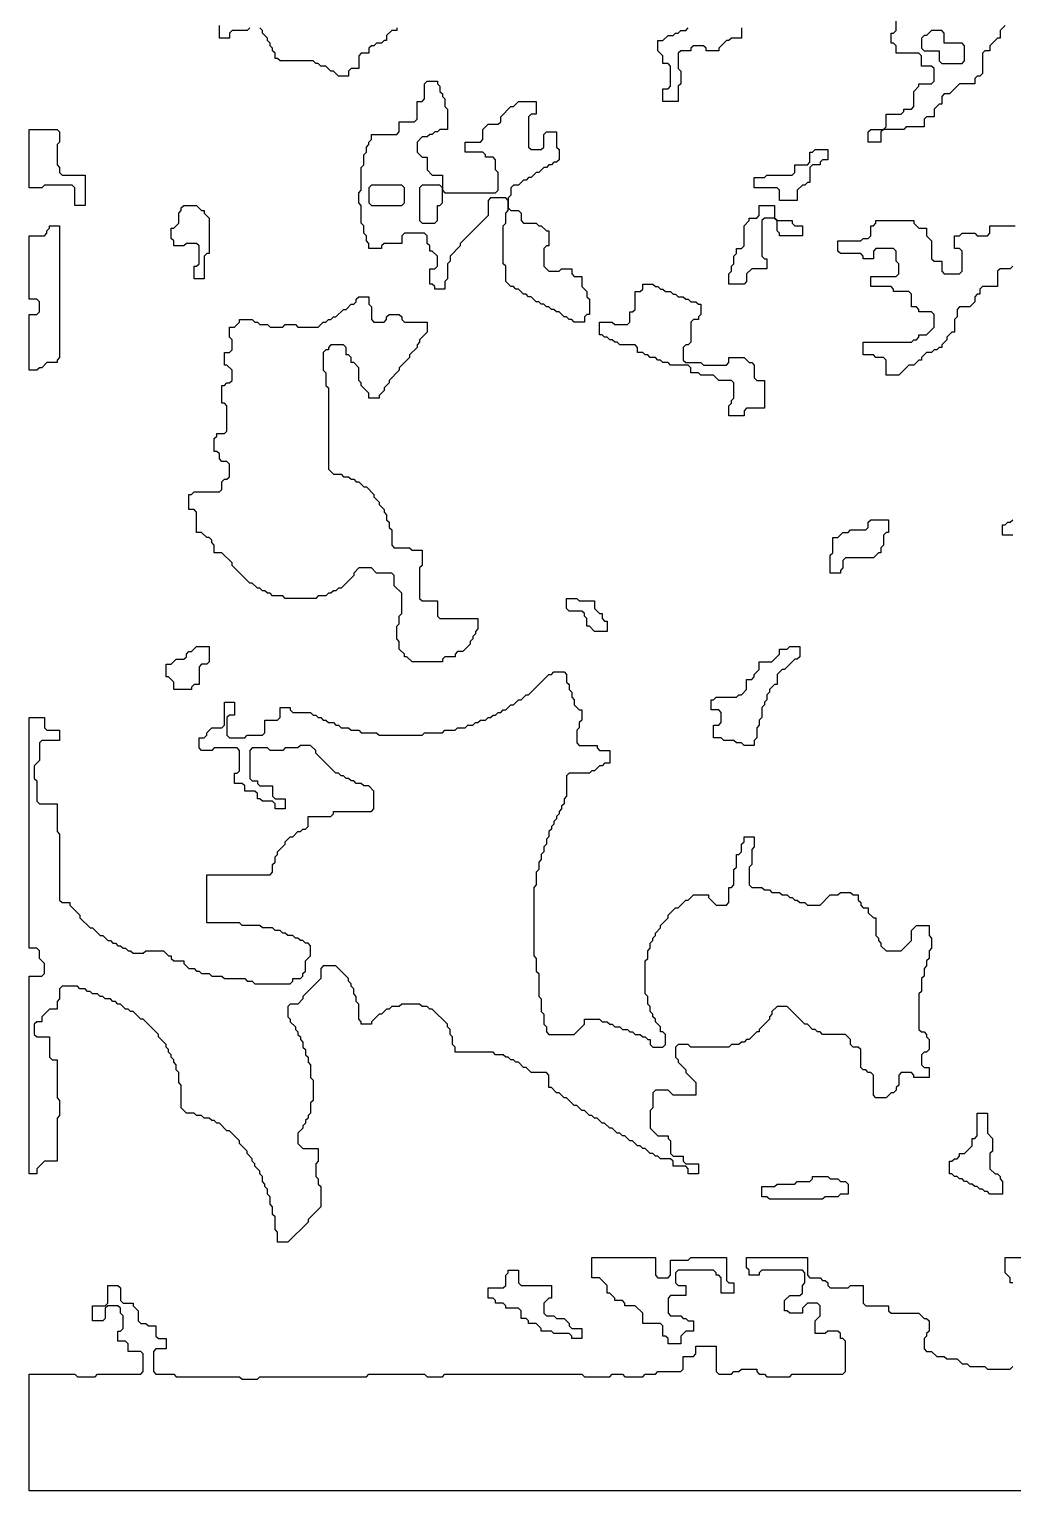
# Model space of a CAD drawing. Header units: metres. Extents: x 0 to 1000, y 0 to 1000.
# Drawn here: x 0 to 379, y 0 to 564 of the extents above; entities that cross this region are included whole.
import ezdxf

# ---------------------------------------------------------------- set-up
doc = ezdxf.new("R2010")
doc.units = ezdxf.units.M

msp = doc.modelspace()

# ---------------------------------------------------------------- linework, layer by layer
for points in [[(85.04, 564.03), (84.07, 563.05), (78.2, 563.05), (77.22, 562.07), (77.22, 560.12), (73.31, 560.12), (73.31, 565)], [(141.74, 564.03), (141.74, 563.05), (139.78, 563.05), (137.83, 561.09), (137.83, 559.14), (136.85, 559.14), (135.87, 558.16), (133.92, 558.16), (132.94, 557.18), (131.96, 557.18), (130.99, 556.21), (130.99, 554.25), (128.05, 554.25), (127.08, 553.27), (127.08, 548.39), (124.14, 548.39), (123.17, 547.41), (123.17, 545.45), (119.26, 545.45), (117.3, 547.41), (116.32, 547.41), (114.37, 549.36), (112.41, 549.36), (111.44, 550.34), (110.46, 550.34), (109.48, 551.32), (96.77, 551.32), (95.8, 552.3), (94.82, 552.3), (94.82, 554.25), (93.84, 555.23), (93.84, 556.21), (92.86, 557.18), (92.86, 558.16), (91.89, 559.14), (91.89, 560.12), (89.93, 562.07), (89.93, 563.05), (88.95, 564.03)], [(274.68, 564.03), (274.68, 560.12), (270.77, 560.12), (269.79, 559.14), (268.82, 559.14), (265.88, 556.21), (265.88, 555.23), (261, 555.23), (261, 556.21), (260.02, 557.18), (256.11, 557.18), (255.13, 556.21), (255.13, 555.23), (251.22, 555.23), (250.24, 554.25), (250.24, 548.39), (251.22, 547.41), (251.22, 542.52), (250.24, 541.54), (250.24, 535.68), (244.38, 535.68), (244.38, 540.57), (246.33, 540.57), (247.31, 541.54), (247.31, 549.36), (246.33, 550.34), (244.38, 550.34), (244.38, 553.27), (242.42, 555.23), (242.42, 559.14), (244.38, 559.14), (246.33, 561.09), (248.29, 561.09), (249.27, 562.07), (250.24, 562.07), (251.22, 563.05), (253.18, 563.05), (254.15, 564.03)], [(376.34, 565), (374.39, 563.05), (374.39, 560.12), (373.41, 560.12), (370.48, 557.18), (370.48, 555.23), (368.52, 555.23), (367.55, 554.25), (367.55, 546.43), (366.57, 545.45), (365.59, 545.45), (364.61, 544.48), (364.61, 542.52), (358.75, 542.52), (354.84, 538.61), (352.88, 538.61), (351.91, 537.63), (351.91, 534.7), (350.93, 534.7), (348.97, 532.75), (348.97, 529.81), (346.04, 529.81), (345.06, 528.84), (345.06, 525.9), (338.22, 525.9), (337.24, 524.93), (329.42, 524.93), (328.45, 523.95), (328.45, 520.04), (323.56, 520.04), (323.56, 523.95), (324.54, 524.93), (329.42, 524.93), (330.4, 525.9), (330.4, 530.79), (336.27, 530.79), (337.24, 531.77), (337.24, 532.75), (340.18, 532.75), (341.15, 533.72), (341.15, 539.59), (343.11, 541.54), (343.11, 542.52), (348, 542.52), (348.97, 543.5), (348.97, 548.39), (348, 549.36), (344.09, 549.36), (344.09, 553.27), (343.11, 554.25), (334.31, 554.25), (334.31, 557.18), (333.33, 558.16), (332.36, 558.16), (332.36, 562.07), (333.33, 562.07), (334.31, 563.05), (334.31, 568.91)], [(379.28, 472.14), (378.3, 471.16), (374.39, 471.16), (373.41, 470.19), (373.41, 464.32), (367.55, 464.32), (366.57, 463.34), (366.57, 461.39), (365.59, 461.39), (364.61, 460.41), (364.61, 458.46), (362.66, 456.5), (358.75, 456.5), (357.77, 455.52), (357.77, 452.59), (356.79, 451.61), (356.79, 446.73), (355.82, 446.73), (353.86, 444.77), (353.86, 443.79), (351.91, 441.84), (351.91, 440.86), (350.93, 440.86), (349.95, 439.88), (348.97, 439.88), (348, 438.91), (346.04, 438.91), (344.09, 436.95), (344.09, 435.97), (343.11, 435.97), (341.15, 434.02), (339.2, 434.02), (335.29, 430.11), (330.4, 430.11), (330.4, 435.97), (329.42, 436.95), (326.49, 436.95), (325.51, 437.93), (321.6, 437.93), (321.6, 442.82), (340.18, 442.82), (341.15, 443.79), (342.13, 443.79), (343.11, 444.77), (343.11, 445.75), (346.04, 445.75), (348.97, 448.68), (348.97, 453.57), (348, 454.55), (343.11, 454.55), (343.11, 455.52), (342.13, 456.5), (340.18, 456.5), (340.18, 461.39), (339.2, 462.37), (333.33, 462.37), (333.33, 463.34), (332.36, 464.32), (324.54, 464.32), (324.54, 468.23), (334.31, 468.23), (335.29, 469.21), (335.29, 473.12), (334.31, 474.1), (334.31, 478.01), (333.33, 478.98), (326.49, 478.98), (325.51, 478.01), (325.51, 475.07), (321.6, 475.07), (321.6, 476.05), (320.63, 477.03), (312.81, 477.03), (311.83, 478.01), (311.83, 481.92), (320.63, 481.92), (321.6, 482.89), (323.56, 482.89), (324.54, 483.87), (324.54, 487.78), (325.51, 487.78), (326.49, 488.76), (326.49, 489.74), (341.15, 489.74), (341.15, 488.76), (343.11, 486.8), (346.04, 486.8), (346.04, 483.87), (348, 481.92), (348, 475.07), (348.97, 474.1), (351.91, 474.1), (351.91, 470.19), (352.88, 469.21), (358.75, 469.21), (359.73, 470.19), (359.73, 478.01), (358.75, 478.98), (356.79, 478.98), (356.79, 483.87), (358.75, 483.87), (359.73, 484.85), (364.61, 484.85), (365.59, 483.87), (369.5, 483.87), (370.48, 484.85), (370.48, 487.78), (380.25, 487.78)], [(379.28, 368.52), (375.37, 368.52), (375.37, 372.43), (376.34, 372.43), (377.32, 373.41), (378.3, 373.41), (379.28, 374.39)], [(1000, 0), (0, 0), (0, 44.97), (17.6, 44.97), (18.57, 43.99), (25.42, 43.99), (26.39, 44.97), (43.01, 44.97), (43.99, 45.94), (43.99, 52.79), (43.01, 53.76), (38.12, 53.76), (38.12, 56.7), (37.15, 57.67), (34.21, 57.67), (34.21, 61.58), (35.19, 61.58), (36.17, 62.56), (36.17, 67.45), (35.19, 68.43), (35.19, 70.38), (34.21, 71.36), (30.3, 71.36), (29.33, 70.38), (29.33, 66.47), (28.35, 65.49), (24.44, 65.49), (24.44, 71.36), (29.33, 71.36), (30.3, 72.34), (30.3, 79.18), (34.21, 79.18), (35.19, 78.2), (35.19, 73.31), (36.17, 72.34), (40.08, 72.34), (40.08, 71.36), (42.03, 69.4), (42.03, 65.49), (43.01, 64.52), (44.97, 64.52), (45.94, 63.54), (48.88, 63.54), (48.88, 59.63), (49.85, 58.65), (52.79, 58.65), (52.79, 54.74), (48.88, 54.74), (47.9, 53.76), (47.9, 45.94), (48.88, 44.97), (55.72, 44.97), (56.7, 43.99), (81.13, 43.99), (82.11, 43.01), (87.98, 43.01), (88.95, 43.99), (130.01, 43.99), (130.99, 44.97), (152.49, 44.97), (153.47, 43.99), (159.34, 43.99), (160.31, 44.97), (213.1, 44.97), (214.08, 43.99), (223.85, 43.99), (224.83, 44.97), (228.74, 44.97), (229.72, 43.99), (236.56, 43.99), (237.54, 44.97), (241.45, 44.97), (242.42, 45.94), (251.22, 45.94), (252.2, 46.92), (252.2, 51.81), (256.11, 51.81), (257.09, 52.79), (257.09, 55.72), (264.91, 55.72), (264.91, 45.94), (265.88, 44.97), (270.77, 44.97), (271.75, 45.94), (273.7, 45.94), (274.68, 46.92), (280.55, 46.92), (280.55, 45.94), (281.52, 44.97), (283.48, 44.97), (284.46, 43.99), (293.26, 43.99), (294.23, 44.97), (313.78, 44.97), (314.76, 45.94), (314.76, 57.67), (313.78, 58.65), (312.81, 58.65), (312.81, 60.61), (311.83, 61.58), (307.92, 61.58), (306.94, 60.61), (303.03, 60.61), (303.03, 65.49), (304.99, 67.45), (304.99, 71.36), (304.01, 72.34), (300.1, 72.34), (298.14, 70.38), (298.14, 68.43), (293.26, 68.43), (292.28, 69.4), (291.3, 69.4), (291.3, 73.31), (293.26, 75.27), (297.17, 75.27), (298.14, 76.25), (298.14, 79.18), (299.12, 80.16), (299.12, 84.07), (298.14, 85.04), (282.5, 85.04), (281.52, 84.07), (281.52, 83.09), (277.61, 83.09), (277.61, 85.04), (276.64, 86.02), (276.64, 89.93), (300.1, 89.93), (300.1, 83.09), (301.08, 82.11), (304.99, 82.11), (305.96, 81.13), (306.94, 81.13), (307.92, 80.16), (307.92, 79.18), (308.9, 78.2), (315.74, 78.2), (316.72, 79.18), (321.6, 79.18), (321.6, 72.34), (322.58, 71.36), (331.38, 71.36), (331.38, 69.4), (332.36, 68.43), (343.11, 68.43), (345.06, 66.47), (346.04, 66.47), (347.02, 65.49), (347.02, 61.58), (346.04, 60.61), (346.04, 59.63), (345.06, 58.65), (345.06, 54.74), (346.04, 53.76), (348, 53.76), (349.95, 51.81), (352.88, 51.81), (353.86, 50.83), (357.77, 50.83), (359.73, 48.88), (361.68, 48.88), (362.66, 47.9), (368.52, 47.9), (369.5, 46.92), (378.3, 46.92), (379.28, 47.9)], [(379.28, 80.16), (378.3, 80.16), (378.3, 82.11), (376.34, 84.07), (376.34, 89.93), (399.8, 89.93)]]:
    msp.add_lwpolyline(points)
for points in [[(350.93, 551.32), (351.91, 550.34), (359.73, 550.34), (360.7, 551.32), (360.7, 557.18), (359.73, 558.16), (352.88, 558.16), (352.88, 562.07), (351.91, 563.05), (348, 563.05), (346.04, 561.09), (345.06, 561.09), (344.09, 560.12), (344.09, 556.21), (345.06, 555.23), (350.93, 555.23)], [(210.17, 450.64), (209.19, 451.61), (208.21, 451.61), (207.23, 452.59), (206.26, 452.59), (204.3, 454.55), (203.32, 454.55), (202.35, 455.52), (201.37, 455.52), (200.39, 456.5), (199.41, 456.5), (198.44, 457.48), (197.46, 457.48), (196.48, 458.46), (195.5, 458.46), (193.55, 460.41), (192.57, 460.41), (191.59, 461.39), (190.62, 461.39), (188.66, 463.34), (187.68, 463.34), (186.71, 464.32), (185.73, 464.32), (183.77, 466.28), (183.77, 472.14), (182.8, 473.12), (182.8, 487.78), (183.77, 488.76), (183.77, 492.67), (184.75, 493.65), (184.75, 497.56), (183.77, 498.53), (177.91, 498.53), (176.93, 497.56), (176.93, 491.69), (166.18, 480.94), (166.18, 479.96), (162.27, 476.05), (162.27, 474.1), (161.29, 473.12), (161.29, 467.25), (160.31, 466.28), (160.31, 463.34), (156.4, 463.34), (156.4, 464.32), (155.43, 465.3), (154.45, 465.3), (154.45, 471.16), (156.4, 471.16), (157.38, 472.14), (157.38, 476.05), (155.43, 478.01), (154.45, 478.01), (154.45, 479.96), (153.47, 480.94), (153.47, 483.87), (152.49, 484.85), (144.67, 484.85), (143.7, 483.87), (143.7, 480.94), (136.85, 480.94), (135.87, 479.96), (135.87, 478.98), (130.99, 478.98), (130.99, 480.94), (130.01, 481.92), (130.01, 483.87), (129.03, 484.85), (129.03, 487.78), (128.05, 488.76), (128.05, 495.6), (127.08, 496.58), (127.08, 500.49), (128.05, 501.47), (128.05, 510.26), (129.03, 511.24), (129.03, 515.15), (130.01, 516.13), (130.01, 518.08), (130.99, 519.06), (130.99, 520.04), (131.96, 521.02), (131.96, 522.97), (141.74, 522.97), (142.72, 523.95), (142.72, 527.86), (148.58, 527.86), (149.56, 528.84), (149.56, 535.68), (151.52, 535.68), (152.49, 536.66), (152.49, 542.52), (153.47, 543.5), (157.38, 543.5), (157.38, 542.52), (158.36, 541.54), (158.36, 539.59), (159.34, 538.61), (159.34, 537.63), (160.31, 536.66), (160.31, 533.72), (161.29, 532.75), (161.29, 524.93), (158.36, 524.93), (157.38, 523.95), (156.4, 523.95), (155.43, 522.97), (154.45, 522.97), (153.47, 521.99), (151.52, 521.99), (149.56, 520.04), (149.56, 516.13), (151.52, 514.17), (153.47, 514.17), (153.47, 509.29), (155.43, 507.33), (159.34, 507.33), (159.34, 501.47), (160.31, 500.49), (179.86, 500.49), (180.84, 501.47), (180.84, 508.31), (179.86, 509.29), (179.86, 513.2), (178.89, 514.17), (175.95, 514.17), (175.95, 515.15), (174.98, 516.13), (168.13, 516.13), (168.13, 520.04), (174, 520.04), (174.98, 521.02), (174.98, 524.93), (176.93, 526.88), (180.84, 526.88), (181.82, 527.86), (181.82, 529.81), (185.73, 533.72), (186.71, 533.72), (188.66, 535.68), (195.5, 535.68), (195.5, 530.79), (193.55, 530.79), (192.57, 529.81), (192.57, 518.08), (193.55, 517.11), (197.46, 517.11), (198.44, 518.08), (198.44, 522.97), (199.41, 523.95), (203.32, 523.95), (203.32, 518.08), (204.3, 517.11), (204.3, 513.2), (203.32, 512.22), (202.35, 512.22), (201.37, 511.24), (200.39, 511.24), (199.41, 510.26), (198.44, 510.26), (196.48, 508.31), (195.5, 508.31), (193.55, 506.35), (192.57, 506.35), (191.59, 505.38), (190.62, 505.38), (188.66, 503.42), (186.71, 503.42), (185.73, 502.44), (185.73, 499.51), (184.75, 498.53), (184.75, 494.62), (185.73, 493.65), (188.66, 493.65), (189.64, 492.67), (189.64, 489.74), (190.62, 488.76), (195.5, 488.76), (196.48, 487.78), (197.46, 487.78), (199.41, 485.83), (200.39, 485.83), (200.39, 479.96), (199.41, 479.96), (198.44, 478.98), (198.44, 472.14), (200.39, 470.19), (204.3, 470.19), (205.28, 471.16), (209.19, 471.16), (209.19, 469.21), (210.17, 468.23), (213.1, 468.23), (213.1, 464.32), (215.05, 462.37), (215.05, 460.41), (216.03, 459.43), (216.03, 453.57), (215.05, 453.57), (214.08, 452.59), (214.08, 450.64)], [(17.6, 495.6), (17.6, 502.44), (16.62, 503.42), (5.87, 503.42), (4.89, 502.44), (0, 502.44), (0, 524.93), (10.75, 524.93), (11.73, 523.95), (11.73, 520.04), (10.75, 519.06), (10.75, 511.24), (11.73, 510.26), (11.73, 508.31), (12.71, 507.33), (21.51, 507.33), (21.51, 495.6)], [(289.35, 497.56), (289.35, 501.47), (288.37, 502.44), (279.57, 502.44), (279.57, 506.35), (283.48, 506.35), (284.46, 507.33), (294.23, 507.33), (295.21, 508.31), (295.21, 511.24), (300.1, 511.24), (301.08, 512.22), (301.08, 516.13), (302.05, 516.13), (303.03, 517.11), (307.92, 517.11), (307.92, 513.2), (305.96, 513.2), (304.99, 512.22), (304.99, 511.24), (302.05, 511.24), (301.08, 510.26), (301.08, 504.4), (300.1, 504.4), (299.12, 503.42), (298.14, 503.42), (296.19, 501.47), (296.19, 497.56)], [(130.99, 496.58), (131.96, 495.6), (143.7, 495.6), (144.67, 496.58), (144.67, 502.44), (143.7, 503.42), (131.96, 503.42), (130.99, 502.44)], [(150.54, 489.74), (151.52, 488.76), (156.4, 488.76), (157.38, 489.74), (157.38, 495.6), (158.36, 495.6), (159.34, 496.58), (159.34, 502.44), (158.36, 503.42), (151.52, 503.42), (150.54, 502.44)], [(63.54, 467.25), (63.54, 472.14), (64.52, 472.14), (65.49, 473.12), (65.49, 479.96), (64.52, 480.94), (60.61, 480.94), (59.63, 479.96), (55.72, 479.96), (55.72, 481.92), (54.74, 482.89), (54.74, 486.8), (55.72, 486.8), (57.67, 488.76), (57.67, 492.67), (58.65, 493.65), (58.65, 494.62), (59.63, 495.6), (64.52, 495.6), (66.47, 493.65), (67.45, 493.65), (67.45, 492.67), (69.4, 490.71), (69.4, 477.03), (68.43, 477.03), (67.45, 476.05), (67.45, 467.25)], [(269.79, 465.3), (269.79, 469.21), (270.77, 470.19), (270.77, 472.14), (271.75, 473.12), (271.75, 476.05), (272.73, 477.03), (272.73, 478.98), (274.68, 478.98), (275.66, 479.96), (275.66, 487.78), (277.61, 489.74), (277.61, 490.71), (280.55, 490.71), (281.52, 491.69), (281.52, 495.6), (287.39, 495.6), (287.39, 490.71), (288.37, 489.74), (294.23, 489.74), (294.23, 488.76), (295.21, 487.78), (298.14, 487.78), (298.14, 483.87), (289.35, 483.87), (289.35, 484.85), (288.37, 485.83), (288.37, 489.74), (287.39, 490.71), (283.48, 490.71), (282.5, 489.74), (282.5, 476.05), (283.48, 475.07), (284.46, 475.07), (284.46, 471.16), (278.59, 471.16), (276.64, 469.21), (276.64, 466.28), (275.66, 465.3)], [(0, 432.06), (0, 453.57), (2.93, 453.57), (3.91, 454.55), (3.91, 458.46), (2.93, 459.43), (0, 459.43), (0, 483.87), (5.87, 483.87), (6.84, 484.85), (6.84, 485.83), (7.82, 486.8), (7.82, 487.78), (11.73, 487.78), (11.73, 436.95), (10.75, 435.97), (10.75, 435), (6.84, 435), (4.89, 433.04), (3.91, 433.04), (2.93, 432.06)], [(269.79, 414.47), (269.79, 418.38), (270.77, 419.35), (270.77, 420.33), (271.75, 421.31), (271.75, 427.17), (270.77, 428.15), (265.88, 428.15), (263.93, 430.11), (259.04, 430.11), (258.06, 431.09), (255.13, 431.09), (255.13, 433.04), (254.15, 434.02), (247.31, 434.02), (246.33, 435), (244.38, 435), (243.4, 435.97), (242.42, 435.97), (241.45, 436.95), (239.49, 436.95), (238.51, 437.93), (237.54, 437.93), (236.56, 438.91), (234.6, 438.91), (234.6, 440.86), (233.63, 441.84), (227.76, 441.84), (226.78, 442.82), (225.81, 442.82), (224.83, 443.79), (223.85, 443.79), (222.87, 444.77), (221.9, 444.77), (220.92, 445.75), (219.94, 445.75), (219.94, 450.64), (224.83, 450.64), (225.81, 449.66), (230.69, 449.66), (231.67, 450.64), (231.67, 454.55), (232.65, 454.55), (233.63, 455.52), (233.63, 462.37), (235.58, 462.37), (236.56, 463.34), (236.56, 465.3), (240.47, 465.3), (241.45, 464.32), (242.42, 464.32), (243.4, 463.34), (244.38, 463.34), (245.36, 462.37), (247.31, 462.37), (248.29, 461.39), (249.27, 461.39), (250.24, 460.41), (252.2, 460.41), (253.18, 459.43), (254.15, 459.43), (255.13, 458.46), (257.09, 458.46), (258.06, 457.48), (259.04, 457.48), (259.04, 453.57), (258.06, 452.59), (258.06, 451.61), (256.11, 451.61), (255.13, 450.64), (255.13, 442.82), (254.15, 441.84), (253.18, 441.84), (252.2, 440.86), (252.2, 435.97), (253.18, 435), (259.04, 435), (260.02, 434.02), (268.82, 434.02), (269.79, 435), (269.79, 436.95), (275.66, 436.95), (277.61, 435), (278.59, 435), (279.57, 434.02), (279.57, 429.13), (280.55, 428.15), (283.48, 428.15), (283.48, 417.4), (276.64, 417.4), (275.66, 416.42), (275.66, 414.47)], [(147.61, 319.65), (145.65, 321.6), (144.67, 321.6), (144.67, 322.58), (142.72, 324.54), (142.72, 327.47), (141.74, 328.45), (141.74, 333.33), (142.72, 334.31), (142.72, 337.24), (143.7, 338.22), (143.7, 346.04), (140.76, 348.97), (140.76, 352.88), (139.78, 353.86), (133.92, 353.86), (131.96, 355.82), (127.08, 355.82), (125.12, 353.86), (125.12, 352.88), (120.23, 348), (119.26, 348), (118.28, 347.02), (117.3, 347.02), (116.32, 346.04), (115.35, 346.04), (114.37, 345.06), (111.44, 345.06), (110.46, 344.09), (98.73, 344.09), (97.75, 345.06), (93.84, 345.06), (92.86, 346.04), (91.89, 346.04), (90.91, 347.02), (89.93, 347.02), (88.95, 348), (87.98, 348), (86.02, 349.95), (85.04, 349.95), (78.2, 356.79), (78.2, 357.77), (74.29, 361.68), (71.36, 361.68), (71.36, 364.61), (70.38, 365.59), (70.38, 366.57), (69.4, 367.55), (68.43, 367.55), (66.47, 369.5), (64.52, 369.5), (64.52, 377.32), (63.54, 378.3), (61.58, 378.3), (61.58, 384.16), (62.56, 384.16), (63.54, 385.14), (73.31, 385.14), (74.29, 386.12), (74.29, 389.05), (75.27, 390.03), (76.25, 390.03), (77.22, 391.01), (77.22, 395.89), (76.25, 396.87), (74.29, 396.87), (73.31, 397.85), (73.31, 399.8), (72.34, 400.78), (71.36, 400.78), (71.36, 405.67), (72.34, 406.65), (72.34, 407.62), (75.27, 407.62), (76.25, 408.6), (76.25, 418.38), (75.27, 419.35), (74.29, 419.35), (74.29, 426.2), (75.27, 426.2), (76.25, 427.17), (77.22, 427.17), (78.2, 428.15), (78.2, 432.06), (76.25, 434.02), (75.27, 434.02), (75.27, 438.91), (77.22, 438.91), (78.2, 439.88), (78.2, 443.79), (77.22, 444.77), (77.22, 448.68), (79.18, 448.68), (81.13, 450.64), (81.13, 451.61), (86.02, 451.61), (87, 450.64), (87.98, 450.64), (88.95, 449.66), (91.89, 449.66), (92.86, 448.68), (97.75, 448.68), (98.73, 449.66), (102.64, 449.66), (103.62, 448.68), (111.44, 448.68), (113.39, 450.64), (114.37, 450.64), (115.35, 451.61), (116.32, 451.61), (117.3, 452.59), (118.28, 452.59), (121.21, 455.52), (122.19, 455.52), (124.14, 457.48), (125.12, 457.48), (126.1, 458.46), (126.1, 459.43), (127.08, 460.41), (130.99, 460.41), (130.99, 457.48), (131.96, 456.5), (131.96, 451.61), (132.94, 450.64), (136.85, 450.64), (137.83, 451.61), (137.83, 452.59), (138.81, 453.57), (142.72, 453.57), (143.7, 452.59), (143.7, 451.61), (144.67, 450.64), (153.47, 450.64), (153.47, 446.73), (150.54, 443.79), (150.54, 442.82), (149.56, 441.84), (149.56, 440.86), (146.63, 437.93), (146.63, 436.95), (142.72, 433.04), (142.72, 432.06), (138.81, 428.15), (138.81, 427.17), (136.85, 425.22), (136.85, 424.24), (134.9, 422.29), (134.9, 421.31), (130.99, 421.31), (130.99, 423.26), (128.05, 426.2), (128.05, 427.17), (127.08, 428.15), (127.08, 433.04), (125.12, 435), (124.14, 435), (124.14, 436.95), (123.17, 437.93), (122.19, 437.93), (122.19, 440.86), (121.21, 441.84), (116.32, 441.84), (115.35, 440.86), (115.35, 439.88), (114.37, 439.88), (113.39, 438.91), (113.39, 432.06), (114.37, 431.09), (114.37, 426.2), (115.35, 425.22), (115.35, 393.94), (117.3, 391.98), (120.23, 391.98), (121.21, 391.01), (123.17, 391.01), (124.14, 390.03), (125.12, 390.03), (126.1, 389.05), (127.08, 389.05), (129.03, 387.1), (130.01, 387.1), (132.94, 384.16), (132.94, 383.19), (134.9, 381.23), (134.9, 380.25), (136.85, 378.3), (136.85, 377.32), (137.83, 376.34), (137.83, 374.39), (138.81, 373.41), (138.81, 371.46), (139.78, 370.48), (139.78, 364.61), (140.76, 363.64), (146.63, 363.64), (147.61, 362.66), (151.52, 362.66), (151.52, 356.79), (150.54, 355.82), (150.54, 344.09), (151.52, 343.11), (157.38, 343.11), (157.38, 337.24), (158.36, 336.27), (173.02, 336.27), (173.02, 332.36), (172.04, 331.38), (172.04, 330.4), (171.07, 329.42), (171.07, 328.45), (170.09, 327.47), (170.09, 326.49), (167.16, 323.56), (165.2, 323.56), (164.22, 322.58), (164.22, 321.6), (160.31, 321.6), (159.34, 320.63), (159.34, 319.65)], [(308.9, 353.86), (308.9, 360.7), (309.87, 361.68), (309.87, 367.55), (311.83, 367.55), (313.78, 369.5), (315.74, 369.5), (316.72, 370.48), (322.58, 370.48), (323.56, 371.46), (323.56, 373.41), (324.54, 374.39), (331.38, 374.39), (331.38, 369.5), (330.4, 369.5), (329.42, 368.52), (329.42, 364.61), (328.45, 363.64), (328.45, 361.68), (327.47, 361.68), (325.51, 359.73), (314.76, 359.73), (313.78, 358.75), (313.78, 355.82), (312.81, 354.84), (312.81, 353.86)], [(217.99, 331.38), (216.03, 333.33), (215.05, 333.33), (215.05, 336.27), (214.08, 337.24), (214.08, 338.22), (213.1, 339.2), (208.21, 339.2), (207.23, 340.18), (207.23, 344.09), (211.14, 344.09), (212.12, 343.11), (217.99, 343.11), (217.99, 340.18), (219.94, 338.22), (220.92, 338.22), (220.92, 336.27), (221.9, 335.29), (222.87, 335.29), (222.87, 331.38)], [(55.72, 308.9), (55.72, 311.83), (53.76, 313.78), (52.79, 313.78), (52.79, 318.67), (54.74, 318.67), (56.7, 320.63), (59.63, 320.63), (60.61, 321.6), (60.61, 322.58), (61.58, 323.56), (62.56, 323.56), (64.52, 325.51), (69.4, 325.51), (69.4, 319.65), (68.43, 318.67), (66.47, 318.67), (65.49, 317.69), (65.49, 310.85), (63.54, 310.85), (62.56, 309.87), (62.56, 308.9)], [(275.66, 287.39), (274.68, 288.37), (272.73, 288.37), (271.75, 289.35), (267.84, 289.35), (266.86, 290.32), (263.93, 290.32), (263.93, 295.21), (265.88, 295.21), (266.86, 296.19), (266.86, 300.1), (265.88, 301.08), (262.95, 301.08), (262.95, 304.99), (263.93, 304.99), (264.91, 305.96), (272.73, 305.96), (273.7, 306.94), (274.68, 306.94), (276.64, 308.9), (276.64, 312.81), (278.59, 312.81), (279.57, 313.78), (279.57, 314.76), (281.52, 316.72), (281.52, 319.65), (286.41, 319.65), (289.35, 322.58), (289.35, 324.54), (292.28, 324.54), (293.26, 325.51), (297.17, 325.51), (297.17, 321.6), (296.19, 320.63), (295.21, 320.63), (291.3, 316.72), (290.32, 316.72), (288.37, 314.76), (288.37, 310.85), (287.39, 310.85), (285.43, 308.9), (285.43, 307.92), (284.46, 306.94), (284.46, 304.99), (283.48, 304.01), (283.48, 303.03), (282.5, 302.05), (282.5, 298.14), (281.52, 297.17), (281.52, 295.21), (280.55, 294.23), (280.55, 290.32), (279.57, 289.35), (279.57, 287.39)], [(95.8, 95.8), (95.8, 99.71), (94.82, 100.68), (94.82, 105.57), (93.84, 106.55), (93.84, 109.48), (92.86, 110.46), (92.86, 113.39), (91.89, 114.37), (91.89, 116.32), (90.91, 117.3), (90.91, 118.28), (89.93, 119.26), (89.93, 121.21), (88.95, 122.19), (88.95, 123.17), (87, 125.12), (87, 126.1), (86.02, 127.08), (86.02, 128.05), (84.07, 130.01), (84.07, 130.99), (81.13, 133.92), (81.13, 134.9), (77.22, 138.81), (76.25, 138.81), (73.31, 141.74), (72.34, 141.74), (71.36, 142.72), (70.38, 142.72), (69.4, 143.7), (67.45, 143.7), (66.47, 144.67), (64.52, 144.67), (63.54, 145.65), (60.61, 145.65), (58.65, 147.61), (58.65, 156.4), (57.67, 157.38), (57.67, 161.29), (56.7, 162.27), (56.7, 164.22), (55.72, 165.2), (55.72, 166.18), (54.74, 167.16), (54.74, 168.13), (53.76, 169.11), (53.76, 170.09), (52.79, 171.07), (52.79, 172.04), (49.85, 174.98), (49.85, 175.95), (43.99, 181.82), (43.01, 181.82), (40.08, 184.75), (39.1, 184.75), (38.12, 185.73), (37.15, 185.73), (35.19, 187.68), (34.21, 187.68), (33.24, 188.66), (32.26, 188.66), (31.28, 189.64), (29.33, 189.64), (28.35, 190.62), (27.37, 190.62), (26.39, 191.59), (24.44, 191.59), (23.46, 192.57), (22.48, 192.57), (21.51, 193.55), (19.55, 193.55), (18.57, 194.53), (12.71, 194.53), (11.73, 193.55), (11.73, 189.64), (10.75, 188.66), (10.75, 185.73), (7.82, 185.73), (4.89, 182.8), (4.89, 180.84), (2.93, 180.84), (1.96, 179.86), (1.96, 175.95), (2.93, 174.98), (7.82, 174.98), (7.82, 167.16), (8.8, 166.18), (10.75, 166.18), (10.75, 151.52), (11.73, 150.54), (11.73, 144.67), (10.75, 143.7), (10.75, 127.08), (5.87, 127.08), (2.93, 124.14), (2.93, 122.19), (0, 122.19), (0, 198.44), (4.89, 198.44), (5.87, 199.41), (5.87, 203.32), (3.91, 205.28), (3.91, 208.21), (2.93, 209.19), (0, 209.19), (0, 298.14), (5.87, 298.14), (5.87, 294.23), (6.84, 293.26), (11.73, 293.26), (11.73, 289.35), (4.89, 289.35), (3.91, 288.37), (3.91, 281.52), (1.96, 279.57), (1.96, 274.68), (2.93, 273.7), (2.93, 265.88), (3.91, 264.91), (10.75, 264.91), (10.75, 254.15), (11.73, 253.18), (11.73, 227.76), (12.71, 226.78), (15.64, 226.78), (15.64, 225.81), (19.55, 221.9), (19.55, 220.92), (23.46, 217.01), (24.44, 217.01), (27.37, 214.08), (28.35, 214.08), (30.3, 212.12), (31.28, 212.12), (32.26, 211.14), (33.24, 211.14), (34.21, 210.17), (35.19, 210.17), (36.17, 209.19), (37.15, 209.19), (38.12, 208.21), (39.1, 208.21), (40.08, 207.23), (43.99, 207.23), (44.97, 208.21), (51.81, 208.21), (53.76, 206.26), (54.74, 206.26), (54.74, 205.28), (55.72, 204.3), (59.63, 204.3), (59.63, 203.32), (61.58, 201.37), (63.54, 201.37), (64.52, 200.39), (65.49, 200.39), (66.47, 199.41), (69.4, 199.41), (70.38, 198.44), (74.29, 198.44), (75.27, 197.46), (83.09, 197.46), (84.07, 196.48), (86.02, 196.48), (87, 195.5), (100.68, 195.5), (101.66, 196.48), (101.66, 197.46), (104.59, 197.46), (105.57, 198.44), (105.57, 199.41), (106.55, 200.39), (106.55, 204.3), (108.5, 206.26), (108.5, 210.17), (107.53, 211.14), (106.55, 211.14), (105.57, 212.12), (104.59, 212.12), (103.62, 213.1), (102.64, 213.1), (101.66, 214.08), (99.71, 214.08), (98.73, 215.05), (97.75, 215.05), (96.77, 216.03), (94.82, 216.03), (93.84, 217.01), (89.93, 217.01), (88.95, 217.99), (82.11, 217.99), (81.13, 218.96), (68.43, 218.96), (68.43, 237.54), (92.86, 237.54), (93.84, 238.51), (93.84, 241.45), (94.82, 242.42), (94.82, 244.38), (95.8, 245.36), (95.8, 246.33), (98.73, 249.27), (98.73, 250.24), (100.68, 252.2), (101.66, 252.2), (103.62, 254.15), (104.59, 254.15), (105.57, 255.13), (106.55, 255.13), (107.53, 256.11), (107.53, 260.02), (116.32, 260.02), (117.3, 261), (117.3, 261.97), (131.96, 261.97), (132.94, 262.95), (132.94, 269.79), (130.99, 271.75), (129.03, 271.75), (128.05, 272.73), (126.1, 272.73), (125.12, 273.7), (124.14, 273.7), (123.17, 274.68), (122.19, 274.68), (121.21, 275.66), (120.23, 275.66), (119.26, 276.64), (118.28, 276.64), (110.46, 284.46), (110.46, 285.43), (108.5, 287.39), (104.59, 287.39), (103.62, 286.41), (98.73, 286.41), (97.75, 285.43), (92.86, 285.43), (91.89, 286.41), (86.02, 286.41), (85.04, 285.43), (85.04, 274.68), (86.02, 273.7), (87.98, 273.7), (87.98, 272.73), (88.95, 271.75), (93.84, 271.75), (93.84, 267.84), (94.82, 266.86), (98.73, 266.86), (98.73, 262.95), (94.82, 262.95), (94.82, 264.91), (93.84, 265.88), (89.93, 265.88), (88.95, 266.86), (87.98, 266.86), (87.98, 268.82), (87, 269.79), (83.09, 269.79), (83.09, 271.75), (82.11, 272.73), (79.18, 272.73), (79.18, 276.64), (80.16, 276.64), (81.13, 277.61), (81.13, 285.43), (80.16, 286.41), (71.36, 286.41), (70.38, 285.43), (66.47, 285.43), (65.49, 286.41), (65.49, 290.32), (67.45, 290.32), (68.43, 291.3), (68.43, 292.28), (70.38, 294.23), (74.29, 294.23), (75.27, 295.21), (75.27, 304.01), (79.18, 304.01), (79.18, 299.12), (77.22, 299.12), (76.25, 298.14), (76.25, 291.3), (77.22, 290.32), (83.09, 290.32), (84.07, 291.3), (89.93, 291.3), (90.91, 292.28), (90.91, 297.17), (95.8, 297.17), (96.77, 298.14), (96.77, 302.05), (100.68, 302.05), (100.68, 301.08), (101.66, 300.1), (108.5, 300.1), (109.48, 299.12), (110.46, 299.12), (111.44, 298.14), (112.41, 298.14), (113.39, 297.17), (114.37, 297.17), (115.35, 296.19), (117.3, 296.19), (118.28, 295.21), (119.26, 295.21), (120.23, 294.23), (123.17, 294.23), (124.14, 293.26), (127.08, 293.26), (128.05, 292.28), (133.92, 292.28), (134.9, 291.3), (151.52, 291.3), (152.49, 292.28), (159.34, 292.28), (160.31, 293.26), (164.22, 293.26), (165.2, 294.23), (168.13, 294.23), (169.11, 295.21), (171.07, 295.21), (172.04, 296.19), (173.02, 296.19), (174, 297.17), (175.95, 297.17), (176.93, 298.14), (177.91, 298.14), (178.89, 299.12), (179.86, 299.12), (180.84, 300.1), (181.82, 300.1), (182.8, 301.08), (183.77, 301.08), (185.73, 303.03), (186.71, 303.03), (188.66, 304.99), (189.64, 304.99), (191.59, 306.94), (192.57, 306.94), (200.39, 314.76), (201.37, 314.76), (202.35, 315.74), (206.26, 315.74), (207.23, 314.76), (207.23, 311.83), (208.21, 310.85), (208.21, 308.9), (209.19, 307.92), (209.19, 305.96), (210.17, 304.99), (210.17, 303.03), (212.12, 301.08), (213.1, 301.08), (213.1, 297.17), (212.12, 296.19), (212.12, 294.23), (211.14, 293.26), (211.14, 288.37), (212.12, 287.39), (218.96, 287.39), (218.96, 286.41), (219.94, 285.43), (223.85, 285.43), (223.85, 280.55), (221.9, 280.55), (220.92, 279.57), (219.94, 279.57), (217.99, 277.61), (217.01, 277.61), (216.03, 276.64), (208.21, 276.64), (207.23, 275.66), (207.23, 267.84), (206.26, 266.86), (206.26, 264.91), (205.28, 263.93), (205.28, 262.95), (204.3, 261.97), (204.3, 261), (203.32, 260.02), (203.32, 259.04), (202.35, 258.06), (202.35, 257.09), (201.37, 256.11), (201.37, 255.13), (200.39, 254.15), (200.39, 252.2), (199.41, 251.22), (199.41, 249.27), (198.44, 248.29), (198.44, 246.33), (197.46, 245.36), (197.46, 243.4), (196.48, 242.42), (196.48, 239.49), (195.5, 238.51), (195.5, 233.63), (194.53, 232.65), (194.53, 206.26), (195.5, 205.28), (195.5, 200.39), (196.48, 199.41), (196.48, 190.62), (197.46, 189.64), (197.46, 184.75), (198.44, 183.77), (198.44, 179.86), (199.41, 178.89), (199.41, 176.93), (200.39, 175.95), (210.17, 175.95), (214.08, 179.86), (214.08, 181.82), (219.94, 181.82), (220.92, 180.84), (222.87, 180.84), (223.85, 179.86), (224.83, 179.86), (225.81, 178.89), (227.76, 178.89), (228.74, 177.91), (230.69, 177.91), (231.67, 176.93), (232.65, 176.93), (233.63, 175.95), (235.58, 175.95), (236.56, 174.98), (237.54, 174.98), (238.51, 174), (239.49, 174), (239.49, 172.04), (240.47, 171.07), (244.38, 171.07), (245.36, 172.04), (245.36, 175.95), (244.38, 176.93), (243.4, 176.93), (243.4, 178.89), (241.45, 180.84), (241.45, 181.82), (240.47, 182.8), (240.47, 183.77), (239.49, 184.75), (239.49, 186.71), (238.51, 187.68), (238.51, 190.62), (237.54, 191.59), (237.54, 204.3), (238.51, 205.28), (238.51, 208.21), (239.49, 209.19), (239.49, 211.14), (240.47, 212.12), (240.47, 213.1), (241.45, 214.08), (241.45, 215.05), (243.4, 217.01), (243.4, 217.99), (246.33, 220.92), (246.33, 221.9), (249.27, 224.83), (250.24, 224.83), (253.18, 227.76), (254.15, 227.76), (256.11, 229.72), (261.97, 229.72), (261.97, 228.74), (264.91, 225.81), (268.82, 225.81), (269.79, 226.78), (269.79, 232.65), (270.77, 232.65), (271.75, 233.63), (271.75, 239.49), (272.73, 240.47), (272.73, 245.36), (273.7, 245.36), (274.68, 246.33), (274.68, 249.27), (275.66, 250.24), (275.66, 252.2), (279.57, 252.2), (279.57, 248.29), (278.59, 247.31), (278.59, 241.45), (277.61, 240.47), (277.61, 233.63), (278.59, 232.65), (282.5, 232.65), (283.48, 231.67), (285.43, 231.67), (286.41, 230.69), (289.35, 230.69), (290.32, 229.72), (292.28, 229.72), (293.26, 228.74), (294.23, 228.74), (295.21, 227.76), (296.19, 227.76), (297.17, 226.78), (299.12, 226.78), (300.1, 225.81), (304.99, 225.81), (308.9, 229.72), (311.83, 229.72), (312.81, 230.69), (316.72, 230.69), (317.69, 229.72), (319.65, 229.72), (319.65, 227.76), (320.63, 226.78), (320.63, 225.81), (321.6, 224.83), (323.56, 224.83), (323.56, 222.87), (325.51, 220.92), (326.49, 220.92), (326.49, 214.08), (327.47, 213.1), (327.47, 212.12), (328.45, 211.14), (328.45, 210.17), (330.4, 208.21), (336.27, 208.21), (340.18, 212.12), (340.18, 216.03), (342.13, 217.99), (347.02, 217.99), (347.02, 214.08), (348, 213.1), (348, 209.19), (347.02, 208.21), (347.02, 205.28), (346.04, 204.3), (346.04, 202.35), (345.06, 201.37), (345.06, 198.44), (344.09, 197.46), (344.09, 192.57), (343.11, 191.59), (343.11, 177.91), (344.09, 176.93), (345.06, 176.93), (346.04, 175.95), (346.04, 174.98), (347.02, 174), (347.02, 170.09), (346.04, 169.11), (345.06, 169.11), (344.09, 168.13), (344.09, 164.22), (345.06, 163.25), (347.02, 163.25), (347.02, 159.34), (341.15, 159.34), (341.15, 160.31), (340.18, 161.29), (336.27, 161.29), (335.29, 160.31), (335.29, 156.4), (334.31, 155.43), (334.31, 154.45), (333.33, 153.47), (332.36, 153.47), (330.4, 151.52), (326.49, 151.52), (325.51, 152.49), (325.51, 160.31), (324.54, 161.29), (323.56, 161.29), (322.58, 162.27), (321.6, 162.27), (320.63, 163.25), (320.63, 170.09), (319.65, 171.07), (317.69, 171.07), (316.72, 172.04), (316.72, 174), (314.76, 175.95), (305.96, 175.95), (304.99, 176.93), (304.01, 176.93), (303.03, 177.91), (302.05, 177.91), (300.1, 179.86), (299.12, 179.86), (292.28, 186.71), (288.37, 186.71), (286.41, 184.75), (286.41, 183.77), (285.43, 182.8), (285.43, 181.82), (281.52, 177.91), (281.52, 176.93), (280.55, 176.93), (277.61, 174), (276.64, 174), (275.66, 173.02), (274.68, 173.02), (273.7, 172.04), (270.77, 172.04), (269.79, 171.07), (255.13, 171.07), (254.15, 172.04), (250.24, 172.04), (249.27, 171.07), (249.27, 167.16), (250.24, 166.18), (250.24, 165.2), (253.18, 162.27), (253.18, 161.29), (257.09, 157.38), (257.09, 152.49), (248.29, 152.49), (246.33, 154.45), (241.45, 154.45), (240.47, 153.47), (240.47, 147.61), (239.49, 146.63), (239.49, 139.78), (242.42, 136.85), (246.33, 136.85), (246.33, 135.87), (247.31, 134.9), (247.31, 130.01), (248.29, 129.03), (252.2, 129.03), (252.2, 127.08), (253.18, 126.1), (258.06, 126.1), (258.06, 122.19), (254.15, 122.19), (254.15, 124.14), (253.18, 125.12), (248.29, 125.12), (248.29, 127.08), (247.31, 128.05), (243.4, 128.05), (242.42, 129.03), (241.45, 129.03), (240.47, 130.01), (239.49, 130.01), (237.54, 131.96), (236.56, 131.96), (235.58, 132.94), (234.6, 132.94), (232.65, 134.9), (231.67, 134.9), (229.72, 136.85), (228.74, 136.85), (227.76, 137.83), (226.78, 137.83), (224.83, 139.78), (223.85, 139.78), (221.9, 141.74), (220.92, 141.74), (218.96, 143.7), (217.99, 143.7), (217.01, 144.67), (216.03, 144.67), (214.08, 146.63), (213.1, 146.63), (211.14, 148.58), (210.17, 148.58), (207.23, 151.52), (206.26, 151.52), (204.3, 153.47), (203.32, 153.47), (201.37, 155.43), (200.39, 155.43), (200.39, 160.31), (199.41, 161.29), (193.55, 161.29), (191.59, 163.25), (190.62, 163.25), (188.66, 165.2), (187.68, 165.2), (186.71, 166.18), (185.73, 166.18), (184.75, 167.16), (183.77, 167.16), (182.8, 168.13), (179.86, 168.13), (178.89, 169.11), (164.22, 169.11), (164.22, 171.07), (163.25, 172.04), (163.25, 174.98), (162.27, 175.95), (162.27, 177.91), (161.29, 178.89), (161.29, 179.86), (155.43, 185.73), (154.45, 185.73), (153.47, 186.71), (151.52, 186.71), (150.54, 187.68), (143.7, 187.68), (142.72, 186.71), (139.78, 186.71), (138.81, 185.73), (137.83, 185.73), (135.87, 183.77), (134.9, 183.77), (131.96, 180.84), (131.96, 179.86), (128.05, 179.86), (128.05, 180.84), (127.08, 181.82), (127.08, 187.68), (126.1, 188.66), (126.1, 190.62), (125.12, 191.59), (125.12, 193.55), (124.14, 194.53), (124.14, 195.5), (123.17, 196.48), (123.17, 197.46), (118.28, 202.35), (113.39, 202.35), (112.41, 201.37), (112.41, 197.46), (105.57, 190.62), (105.57, 189.64), (103.62, 187.68), (100.68, 187.68), (99.71, 186.71), (99.71, 182.8), (100.68, 181.82), (100.68, 180.84), (102.64, 178.89), (102.64, 177.91), (103.62, 176.93), (103.62, 175.95), (104.59, 174.98), (104.59, 174), (105.57, 173.02), (105.57, 171.07), (106.55, 170.09), (106.55, 168.13), (107.53, 167.16), (107.53, 165.2), (108.5, 164.22), (108.5, 159.34), (109.48, 158.36), (109.48, 150.54), (108.5, 149.56), (108.5, 145.65), (107.53, 144.67), (107.53, 143.7), (106.55, 142.72), (106.55, 141.74), (105.57, 140.76), (105.57, 139.78), (103.62, 137.83), (103.62, 133.92), (105.57, 131.96), (111.44, 131.96), (111.44, 127.08), (110.46, 126.1), (110.46, 121.21), (111.44, 120.23), (111.44, 118.28), (112.41, 117.3), (112.41, 109.48), (107.53, 104.59), (107.53, 103.62), (99.71, 95.8)], [(370.48, 114.37), (369.5, 115.35), (368.52, 115.35), (367.55, 116.32), (366.57, 116.32), (365.59, 117.3), (364.61, 117.3), (363.64, 118.28), (362.66, 118.28), (361.68, 119.26), (360.7, 119.26), (359.73, 120.23), (358.75, 120.23), (357.77, 121.21), (356.79, 121.21), (355.82, 122.19), (354.84, 122.19), (354.84, 127.08), (355.82, 127.08), (356.79, 128.05), (357.77, 128.05), (358.75, 129.03), (358.75, 130.01), (360.7, 130.01), (363.64, 132.94), (363.64, 135.87), (364.61, 135.87), (365.59, 136.85), (365.59, 145.65), (369.5, 145.65), (369.5, 137.83), (371.46, 135.87), (371.46, 130.99), (370.48, 130.01), (370.48, 124.14), (372.43, 122.19), (373.41, 122.19), (374.39, 121.21), (374.39, 120.23), (375.37, 119.26), (375.37, 114.37)], [(285.43, 112.41), (284.46, 113.39), (282.5, 113.39), (282.5, 117.3), (287.39, 117.3), (288.37, 118.28), (295.21, 118.28), (296.19, 119.26), (301.08, 119.26), (302.05, 120.23), (302.05, 121.21), (307.92, 121.21), (308.9, 120.23), (311.83, 120.23), (312.81, 119.26), (314.76, 119.26), (315.74, 118.28), (315.74, 114.37), (312.81, 114.37), (311.83, 113.39), (306.94, 113.39), (305.96, 112.41)], [(209.19, 58.65), (209.19, 59.63), (208.21, 60.61), (202.35, 60.61), (201.37, 61.58), (197.46, 61.58), (197.46, 62.56), (195.5, 64.52), (192.57, 64.52), (192.57, 65.49), (191.59, 66.47), (189.64, 66.47), (189.64, 69.4), (188.66, 70.38), (183.77, 70.38), (183.77, 71.36), (182.8, 72.34), (179.86, 72.34), (179.86, 73.31), (178.89, 74.29), (176.93, 74.29), (176.93, 78.2), (182.8, 78.2), (183.77, 79.18), (183.77, 83.09), (184.75, 84.07), (184.75, 85.04), (188.66, 85.04), (188.66, 80.16), (189.64, 79.18), (201.37, 79.18), (201.37, 74.29), (200.39, 74.29), (198.44, 72.34), (198.44, 68.43), (199.41, 67.45), (202.35, 67.45), (203.32, 66.47), (206.26, 66.47), (208.21, 64.52), (208.21, 63.54), (209.19, 62.56), (213.1, 62.56), (213.1, 58.65)], [(246.33, 56.7), (246.33, 58.65), (245.36, 59.63), (244.38, 59.63), (244.38, 63.54), (243.4, 64.52), (236.56, 64.52), (236.56, 68.43), (233.63, 71.36), (229.72, 71.36), (229.72, 72.34), (228.74, 73.31), (225.81, 73.31), (225.81, 74.29), (223.85, 76.25), (222.87, 76.25), (222.87, 79.18), (219.94, 82.11), (217.01, 82.11), (217.01, 89.93), (241.45, 89.93), (241.45, 83.09), (242.42, 82.11), (246.33, 82.11), (247.31, 83.09), (247.31, 88.95), (254.15, 88.95), (255.13, 89.93), (268.82, 89.93), (268.82, 81.13), (269.79, 80.16), (271.75, 80.16), (271.75, 76.25), (266.86, 76.25), (266.86, 82.11), (265.88, 83.09), (264.91, 83.09), (264.91, 84.07), (263.93, 85.04), (250.24, 85.04), (249.27, 84.07), (249.27, 80.16), (250.24, 79.18), (253.18, 79.18), (253.18, 75.27), (247.31, 75.27), (246.33, 74.29), (246.33, 68.43), (247.31, 67.45), (251.22, 67.45), (252.2, 66.47), (253.18, 66.47), (254.15, 65.49), (256.11, 65.49), (256.11, 61.58), (253.18, 61.58), (251.22, 59.63), (251.22, 56.7)]]:
    msp.add_lwpolyline(points, close=True)

doc.saveas('drawing.dxf')
